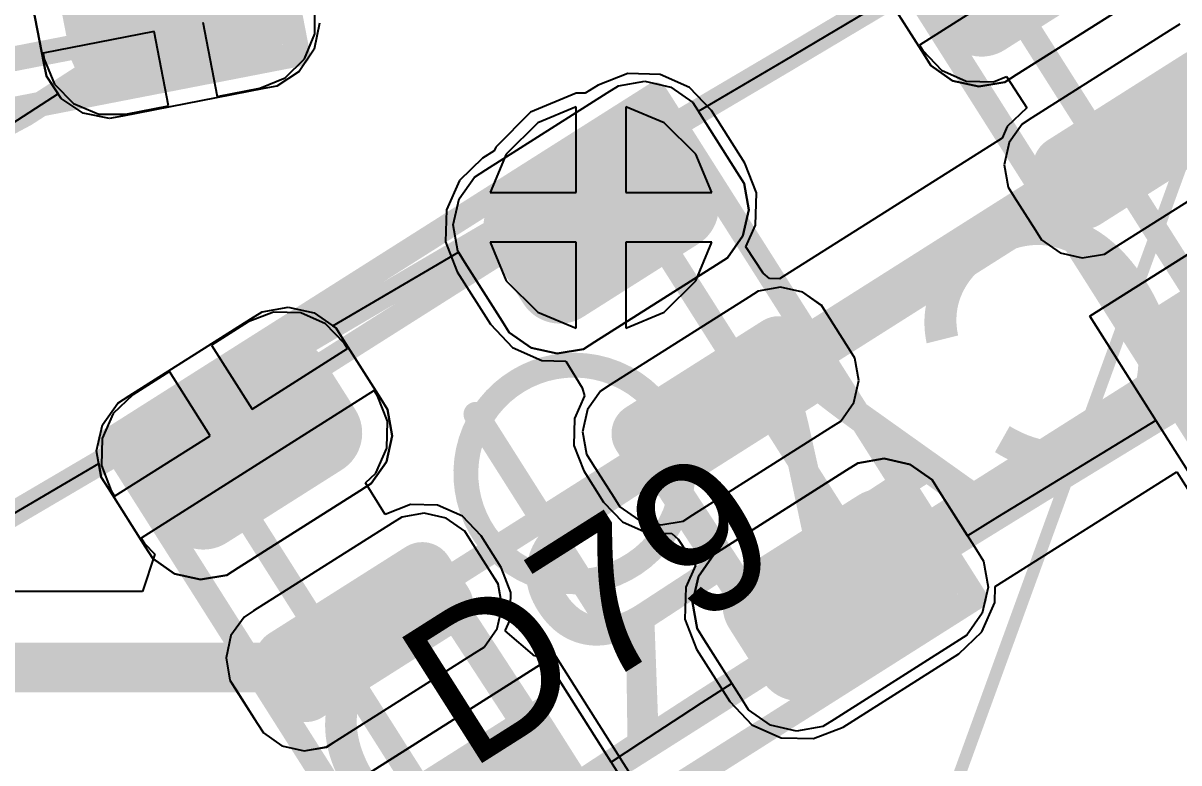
# Model space of a CAD drawing. Header units: inches. Extents: x -52 to 109, y 0 to 35.
# Drawn here: x 97.2 to 101.854, y 9.115 to 12.095 of the extents above; entities that cross this region are included whole.
import ezdxf

# ---------------------------------------------------------------- set-up
doc = ezdxf.new("R2010")
doc.units = ezdxf.units.IN
for name, color, linetype in [('Bottom Courtyard', 56, 'Continuous'), ('Bottom Layer', 5, 'Continuous'), ('Bottom Overlay', 54, 'Continuous'), ('Mechanical 1', 6, 'Continuous'), ('Mechanical 4', 56, 'Continuous'), ('Top Component Outline', 56, 'Continuous'), ('Top Courtyard', 56, 'Continuous'), ('Top Layer', 1, 'Continuous'), ('Top Overlay', 2, 'Continuous'), ('Top Paste', 8, 'Continuous'), ('Top Solder', 216, 'Continuous'), ('Via Holes', 16, 'Continuous')]:
    doc.layers.add(name, color=color, linetype=linetype)
doc.styles.add('Arial', font='', dxfattribs={"height": 0.2})
doc.styles.get('Arial').set_extended_font_data('Arial')

# ---------------------------------------------------------------- blocks, each defined once
blk = doc.blocks.new('APA_RGB_LED_2020_403')
at = {"layer": 'Top Layer'}
h = blk.add_hatch(color=1, dxfattribs=at)
edge = h.paths.add_edge_path()
edge.add_arc((-1.125, 1.025), 0.125, 90, 180)
edge.add_line((-1.25, 1.025), (-1.25, 0.775))
edge.add_arc((-1.125, 0.775), 0.125, 180, 270)
edge.add_line((-1.125, 0.65), (-0.575, 0.65))
edge.add_arc((-0.575, 0.775), 0.125, 270, 360)
edge.add_line((-0.45, 0.775), (-0.45, 1.025))
edge.add_arc((-0.575, 1.025), 0.125, 0, 90)
edge.add_line((-0.575, 1.15), (-1.125, 1.15))
at = {"layer": 'Top Paste'}
h = blk.add_hatch(color=8, dxfattribs=at)
edge = h.paths.add_edge_path()
edge.add_arc((-1.125, 1.025), 0.125, 90, 180)
edge.add_line((-1.25, 1.025), (-1.25, 0.775))
edge.add_arc((-1.125, 0.775), 0.125, 180, 270)
edge.add_line((-1.125, 0.65), (-0.575, 0.65))
edge.add_arc((-0.575, 0.775), 0.125, 270, 360)
edge.add_line((-0.45, 0.775), (-0.45, 1.025))
edge.add_arc((-0.575, 1.025), 0.125, 0, 90)
edge.add_line((-0.575, 1.15), (-1.125, 1.15))
at = {"layer": 'Top Solder'}
h = blk.add_hatch(color=216, dxfattribs=at)
edge = h.paths.add_edge_path()
edge.add_arc((-1.125, 1.025), 0.175, 90, 180)
edge.add_line((-1.3, 1.025), (-1.3, 0.775))
edge.add_arc((-1.125, 0.775), 0.175, 180, 270)
edge.add_line((-1.125, 0.6), (-0.575, 0.6))
edge.add_arc((-0.575, 0.775), 0.175, 270, 360)
edge.add_line((-0.4, 0.775), (-0.4, 1.025))
edge.add_arc((-0.575, 1.025), 0.175, 0, 90)
edge.add_line((-0.575, 1.2), (-1.125, 1.2))
at = {"layer": 'Top Component Outline'}
for points in [[(1, 1, 0.1, 0.1, 0), (-1, 1, 0.1, 0.1, 0)], [(-1, -1, 0.1, 0.1, 0), (-1, 1, 0.1, 0.1, 0)]]:
    blk.add_lwpolyline(points, format="xyseb", dxfattribs=at)
blk.add_lwpolyline([(-1.025, 1, 0.05, 0.05, 1), (-0.975, 1, 0.05, 0.05, 1)], format="xyseb", close=True, dxfattribs=at)
blk.add_lwpolyline([(-1.025, 1, 0.05, 0.05, 1), (-0.975, 1, 0.05, 0.05, 1)], format="xyseb", close=True, dxfattribs=at)
at = {"layer": 'Top Courtyard'}
for points in [[(-1.3, -1.2, 0.1, 0.1, 0), (-1.3, 1.2, 0.1, 0.1, 0)], [(1.3, 1.2, 0.1, 0.1, 0), (-1.3, 1.2, 0.1, 0.1, 0)]]:
    blk.add_lwpolyline(points, format="xyseb", dxfattribs=at)
blk.add_lwpolyline([(-1.325, 1.2, 0.05, 0.05, 1), (-1.275, 1.2, 0.05, 0.05, 1)], format="xyseb", close=True, dxfattribs=at)
blk.add_lwpolyline([(-1.325, 1.2, 0.05, 0.05, 1), (-1.275, 1.2, 0.05, 0.05, 1)], format="xyseb", close=True, dxfattribs=at)
at = {"layer": 'Top Overlay'}
for p, q in [((-1.2929, 1.2689), (-1.1937, 1.31)), ((-1.1937, 1.31), (-1.14, 1.31)), ((-1.14, 1.31), (-1.14, 1.31)), ((-1.14, 1.31), (-0.56, 1.31)), ((-0.56, 1.31), (-0.5063, 1.31)), ((-0.5063, 1.31), (-0.4071, 1.2689)), ((-1.3689, 1.1929), (-1.2929, 1.2689)), ((-0.4071, 1.2689), (-0.3311, 1.1929)), ((-1.41, 1.0937), (-1.3689, 1.1929)), ((-0.3311, 1.1929), (-0.29, 1.0937)), ((-0.29, 1.0937), (-0.29, 1.04)), ((-0.29, 1.04), (-0.29, 1.04)), ((-0.29, 1.04), (-0.29, 0.76))]:
    blk.add_line(p, q, dxfattribs=at)
blk = doc.blocks.new('APA_RGB_LED_2020_407')
at = {"layer": 'Top Layer'}
h = blk.add_hatch(color=1, dxfattribs=at)
edge = h.paths.add_edge_path()
edge.add_arc((-1.125, 1.025), 0.125, 90, 180)
edge.add_line((-1.25, 1.025), (-1.25, 0.775))
edge.add_arc((-1.125, 0.775), 0.125, 180, 270)
edge.add_line((-1.125, 0.65), (-0.575, 0.65))
edge.add_arc((-0.575, 0.775), 0.125, 270, 360)
edge.add_line((-0.45, 0.775), (-0.45, 1.025))
edge.add_arc((-0.575, 1.025), 0.125, 0, 90)
edge.add_line((-0.575, 1.15), (-1.125, 1.15))
h = blk.add_hatch(color=1, dxfattribs=at)
edge = h.paths.add_edge_path()
edge.add_arc((-1.175, 0.075), 0.075, 90, 180)
edge.add_line((-1.25, 0.075), (-1.25, -0.075))
edge.add_arc((-1.175, -0.075), 0.075, 180, 270)
edge.add_line((-1.175, -0.15), (-0.525, -0.15))
edge.add_arc((-0.525, -0.075), 0.075, 270, 360)
edge.add_line((-0.45, -0.075), (-0.45, 0.075))
edge.add_arc((-0.525, 0.075), 0.075, 0, 90)
edge.add_line((-0.525, 0.15), (-1.175, 0.15))
blk.add_hatch(color=1, dxfattribs=at).paths.add_polyline_path([(-1.25, -0.65), (-0.45, -0.65), (-0.45, -1.15), (-1.25, -1.15)])
at = {"layer": 'Top Paste'}
h = blk.add_hatch(color=8, dxfattribs=at)
edge = h.paths.add_edge_path()
edge.add_arc((-1.125, 1.025), 0.125, 90, 180)
edge.add_line((-1.25, 1.025), (-1.25, 0.775))
edge.add_arc((-1.125, 0.775), 0.125, 180, 270)
edge.add_line((-1.125, 0.65), (-0.575, 0.65))
edge.add_arc((-0.575, 0.775), 0.125, 270, 360)
edge.add_line((-0.45, 0.775), (-0.45, 1.025))
edge.add_arc((-0.575, 1.025), 0.125, 0, 90)
edge.add_line((-0.575, 1.15), (-1.125, 1.15))
h = blk.add_hatch(color=8, dxfattribs=at)
edge = h.paths.add_edge_path()
edge.add_arc((-1.175, 0.075), 0.075, 90, 180)
edge.add_line((-1.25, 0.075), (-1.25, -0.075))
edge.add_arc((-1.175, -0.075), 0.075, 180, 270)
edge.add_line((-1.175, -0.15), (-0.525, -0.15))
edge.add_arc((-0.525, -0.075), 0.075, 270, 360)
edge.add_line((-0.45, -0.075), (-0.45, 0.075))
edge.add_arc((-0.525, 0.075), 0.075, 0, 90)
edge.add_line((-0.525, 0.15), (-1.175, 0.15))
blk.add_hatch(color=8, dxfattribs=at).paths.add_polyline_path([(-1.25, -0.65), (-0.45, -0.65), (-0.45, -1.15), (-1.25, -1.15)])
at = {"layer": 'Top Solder'}
h = blk.add_hatch(color=216, dxfattribs=at)
edge = h.paths.add_edge_path()
edge.add_arc((-1.125, 1.025), 0.175, 90, 180)
edge.add_line((-1.3, 1.025), (-1.3, 0.775))
edge.add_arc((-1.125, 0.775), 0.175, 180, 270)
edge.add_line((-1.125, 0.6), (-0.575, 0.6))
edge.add_arc((-0.575, 0.775), 0.175, 270, 360)
edge.add_line((-0.4, 0.775), (-0.4, 1.025))
edge.add_arc((-0.575, 1.025), 0.175, 0, 90)
edge.add_line((-0.575, 1.2), (-1.125, 1.2))
h = blk.add_hatch(color=216, dxfattribs=at)
edge = h.paths.add_edge_path()
edge.add_arc((-1.175, 0.075), 0.125, 90, 180)
edge.add_line((-1.3, 0.075), (-1.3, -0.075))
edge.add_arc((-1.175, -0.075), 0.125, 180, 270)
edge.add_line((-1.175, -0.2), (-0.525, -0.2))
edge.add_arc((-0.525, -0.075), 0.125, 270, 360)
edge.add_line((-0.4, -0.075), (-0.4, 0.075))
edge.add_arc((-0.525, 0.075), 0.125, 0, 90)
edge.add_line((-0.525, 0.2), (-1.175, 0.2))
blk.add_hatch(color=216, dxfattribs=at).paths.add_polyline_path([(-1.3, -0.6), (-0.4, -0.6), (-0.4, -1.2), (-1.3, -1.2)])
at = {"layer": 'Top Component Outline'}
blk.add_lwpolyline([(-1, 1, 0.1, 0.1, 0), (-1, -1, 0.1, 0.1, 0)], format="xyseb", dxfattribs=at)
at = {"layer": 'Top Courtyard'}
blk.add_lwpolyline([(-1.3, 1.2, 0.1, 0.1, 0), (-1.3, -1.2, 0.1, 0.1, 0)], format="xyseb", dxfattribs=at)
at = {"layer": 'Top Overlay'}
for p, q in [((-1.41, 0.76), (-1.41, 1.04)), ((-1.41, 0.76), (-1.41, 0.76)), ((-1.41, 0.7063), (-1.41, 0.76)), ((-1.3689, 0.6071), (-1.41, 0.7063)), ((-1.2929, 0.5311), (-1.3689, 0.6071)), ((-1.1937, 0.49), (-1.2929, 0.5311)), ((-1.14, 0.49), (-1.1937, 0.49)), ((-0.56, 0.49), (-1.14, 0.49)), ((-1.2258, 0.31), (-1.3103, 0.275)), ((-1.18, 0.31), (-1.2258, 0.31)), ((-0.52, 0.31), (-1.18, 0.31)), ((-0.4742, 0.31), (-0.52, 0.31)), ((-0.52, 0.31), (-0.52, 0.31)), ((-1.3103, 0.275), (-1.375, 0.2103)), ((-1.375, 0.2103), (-1.41, 0.1257)), ((-1.41, 0.1257), (-1.41, 0.08)), ((-1.41, 0.08), (-1.41, -0.08)), ((-1.41, 0.08), (-1.41, 0.08)), ((-1.41, -0.08), (-1.41, -0.1258)), ((-1.41, -0.1258), (-1.375, -0.2103)), ((-1.375, -0.2103), (-1.3103, -0.275)), ((-1.3103, -0.275), (-1.2258, -0.31)), ((-1.2258, -0.31), (-1.18, -0.31)), ((-1.18, -0.31), (-1.18, -0.31)), ((-1.18, -0.31), (-0.52, -0.31)), ((-1.41, -1.31), (-1.41, -0.49)), ((-1.41, -0.49), (-0.29, -0.49))]:
    blk.add_line(p, q, dxfattribs=at)
blk = doc.blocks.new('APA_RGB_LED_2020_408')
at = {"layer": 'Top Layer'}
h = blk.add_hatch(color=1, dxfattribs=at)
edge = h.paths.add_edge_path()
edge.add_arc((-1.125, 1.025), 0.125, 90, 180)
edge.add_line((-1.25, 1.025), (-1.25, 0.775))
edge.add_arc((-1.125, 0.775), 0.125, 180, 270)
edge.add_line((-1.125, 0.65), (-0.575, 0.65))
edge.add_arc((-0.575, 0.775), 0.125, 270, 360)
edge.add_line((-0.45, 0.775), (-0.45, 1.025))
edge.add_arc((-0.575, 1.025), 0.125, 0, 90)
edge.add_line((-0.575, 1.15), (-1.125, 1.15))
h = blk.add_hatch(color=1, dxfattribs=at)
edge = h.paths.add_edge_path()
edge.add_arc((0.575, 1.025), 0.125, 90, 180)
edge.add_line((0.45, 1.025), (0.45, 0.775))
edge.add_arc((0.575, 0.775), 0.125, 180, 270)
edge.add_line((0.575, 0.65), (1.125, 0.65))
edge.add_arc((1.125, 0.775), 0.125, 270, 360)
edge.add_line((1.25, 0.775), (1.25, 1.025))
edge.add_arc((1.125, 1.025), 0.125, 0, 90)
edge.add_line((1.125, 1.15), (0.575, 1.15))
h = blk.add_hatch(color=1, dxfattribs=at)
edge = h.paths.add_edge_path()
edge.add_arc((-1.175, 0.075), 0.075, 90, 180)
edge.add_line((-1.25, 0.075), (-1.25, -0.075))
edge.add_arc((-1.175, -0.075), 0.075, 180, 270)
edge.add_line((-1.175, -0.15), (-0.525, -0.15))
edge.add_arc((-0.525, -0.075), 0.075, 270, 360)
edge.add_line((-0.45, -0.075), (-0.45, 0.075))
edge.add_arc((-0.525, 0.075), 0.075, 0, 90)
edge.add_line((-0.525, 0.15), (-1.175, 0.15))
h = blk.add_hatch(color=1, dxfattribs=at)
edge = h.paths.add_edge_path()
edge.add_arc((0.525, 0.075), 0.075, 90, 180)
edge.add_line((0.45, 0.075), (0.45, -0.075))
edge.add_arc((0.525, -0.075), 0.075, 180, 270)
edge.add_line((0.525, -0.15), (1.175, -0.15))
edge.add_arc((1.175, -0.075), 0.075, 270, 360)
edge.add_line((1.25, -0.075), (1.25, 0.075))
edge.add_arc((1.175, 0.075), 0.075, 0, 90)
edge.add_line((1.175, 0.15), (0.525, 0.15))
blk.add_hatch(color=1, dxfattribs=at).paths.add_polyline_path([(-1.25, -0.65), (-0.45, -0.65), (-0.45, -1.15), (-1.25, -1.15)])
h = blk.add_hatch(color=1, dxfattribs=at)
edge = h.paths.add_edge_path()
edge.add_arc((0.575, -0.775), 0.125, 90, 180)
edge.add_line((0.45, -0.775), (0.45, -1.025))
edge.add_arc((0.575, -1.025), 0.125, 180, 270)
edge.add_line((0.575, -1.15), (1.125, -1.15))
edge.add_arc((1.125, -1.025), 0.125, 270, 360)
edge.add_line((1.25, -1.025), (1.25, -0.775))
edge.add_arc((1.125, -0.775), 0.125, 0, 90)
edge.add_line((1.125, -0.65), (0.575, -0.65))
at = {"layer": 'Top Paste'}
h = blk.add_hatch(color=8, dxfattribs=at)
edge = h.paths.add_edge_path()
edge.add_arc((-1.125, 1.025), 0.125, 90, 180)
edge.add_line((-1.25, 1.025), (-1.25, 0.775))
edge.add_arc((-1.125, 0.775), 0.125, 180, 270)
edge.add_line((-1.125, 0.65), (-0.575, 0.65))
edge.add_arc((-0.575, 0.775), 0.125, 270, 360)
edge.add_line((-0.45, 0.775), (-0.45, 1.025))
edge.add_arc((-0.575, 1.025), 0.125, 0, 90)
edge.add_line((-0.575, 1.15), (-1.125, 1.15))
h = blk.add_hatch(color=8, dxfattribs=at)
edge = h.paths.add_edge_path()
edge.add_arc((0.575, 1.025), 0.125, 90, 180)
edge.add_line((0.45, 1.025), (0.45, 0.775))
edge.add_arc((0.575, 0.775), 0.125, 180, 270)
edge.add_line((0.575, 0.65), (1.125, 0.65))
edge.add_arc((1.125, 0.775), 0.125, 270, 360)
edge.add_line((1.25, 0.775), (1.25, 1.025))
edge.add_arc((1.125, 1.025), 0.125, 0, 90)
edge.add_line((1.125, 1.15), (0.575, 1.15))
h = blk.add_hatch(color=8, dxfattribs=at)
edge = h.paths.add_edge_path()
edge.add_arc((-1.175, 0.075), 0.075, 90, 180)
edge.add_line((-1.25, 0.075), (-1.25, -0.075))
edge.add_arc((-1.175, -0.075), 0.075, 180, 270)
edge.add_line((-1.175, -0.15), (-0.525, -0.15))
edge.add_arc((-0.525, -0.075), 0.075, 270, 360)
edge.add_line((-0.45, -0.075), (-0.45, 0.075))
edge.add_arc((-0.525, 0.075), 0.075, 0, 90)
edge.add_line((-0.525, 0.15), (-1.175, 0.15))
h = blk.add_hatch(color=8, dxfattribs=at)
edge = h.paths.add_edge_path()
edge.add_arc((0.525, 0.075), 0.075, 90, 180)
edge.add_line((0.45, 0.075), (0.45, -0.075))
edge.add_arc((0.525, -0.075), 0.075, 180, 270)
edge.add_line((0.525, -0.15), (1.175, -0.15))
edge.add_arc((1.175, -0.075), 0.075, 270, 360)
edge.add_line((1.25, -0.075), (1.25, 0.075))
edge.add_arc((1.175, 0.075), 0.075, 0, 90)
edge.add_line((1.175, 0.15), (0.525, 0.15))
blk.add_hatch(color=8, dxfattribs=at).paths.add_polyline_path([(-1.25, -0.65), (-0.45, -0.65), (-0.45, -1.15), (-1.25, -1.15)])
h = blk.add_hatch(color=8, dxfattribs=at)
edge = h.paths.add_edge_path()
edge.add_arc((0.575, -0.775), 0.125, 90, 180)
edge.add_line((0.45, -0.775), (0.45, -1.025))
edge.add_arc((0.575, -1.025), 0.125, 180, 270)
edge.add_line((0.575, -1.15), (1.125, -1.15))
edge.add_arc((1.125, -1.025), 0.125, 270, 360)
edge.add_line((1.25, -1.025), (1.25, -0.775))
edge.add_arc((1.125, -0.775), 0.125, 0, 90)
edge.add_line((1.125, -0.65), (0.575, -0.65))
at = {"layer": 'Top Solder'}
h = blk.add_hatch(color=216, dxfattribs=at)
edge = h.paths.add_edge_path()
edge.add_arc((-1.125, 1.025), 0.175, 90, 180)
edge.add_line((-1.3, 1.025), (-1.3, 0.775))
edge.add_arc((-1.125, 0.775), 0.175, 180, 270)
edge.add_line((-1.125, 0.6), (-0.575, 0.6))
edge.add_arc((-0.575, 0.775), 0.175, 270, 360)
edge.add_line((-0.4, 0.775), (-0.4, 1.025))
edge.add_arc((-0.575, 1.025), 0.175, 0, 90)
edge.add_line((-0.575, 1.2), (-1.125, 1.2))
h = blk.add_hatch(color=216, dxfattribs=at)
edge = h.paths.add_edge_path()
edge.add_arc((0.575, 1.025), 0.175, 90, 180)
edge.add_line((0.4, 1.025), (0.4, 0.775))
edge.add_arc((0.575, 0.775), 0.175, 180, 270)
edge.add_line((0.575, 0.6), (1.125, 0.6))
edge.add_arc((1.125, 0.775), 0.175, 270, 360)
edge.add_line((1.3, 0.775), (1.3, 1.025))
edge.add_arc((1.125, 1.025), 0.175, 0, 90)
edge.add_line((1.125, 1.2), (0.575, 1.2))
h = blk.add_hatch(color=216, dxfattribs=at)
edge = h.paths.add_edge_path()
edge.add_arc((-1.175, 0.075), 0.125, 90, 180)
edge.add_line((-1.3, 0.075), (-1.3, -0.075))
edge.add_arc((-1.175, -0.075), 0.125, 180, 270)
edge.add_line((-1.175, -0.2), (-0.525, -0.2))
edge.add_arc((-0.525, -0.075), 0.125, 270, 360)
edge.add_line((-0.4, -0.075), (-0.4, 0.075))
edge.add_arc((-0.525, 0.075), 0.125, 0, 90)
edge.add_line((-0.525, 0.2), (-1.175, 0.2))
h = blk.add_hatch(color=216, dxfattribs=at)
edge = h.paths.add_edge_path()
edge.add_arc((0.525, 0.075), 0.125, 90, 180)
edge.add_line((0.4, 0.075), (0.4, -0.075))
edge.add_arc((0.525, -0.075), 0.125, 180, 270)
edge.add_line((0.525, -0.2), (1.175, -0.2))
edge.add_arc((1.175, -0.075), 0.125, 270, 360)
edge.add_line((1.3, -0.075), (1.3, 0.075))
edge.add_arc((1.175, 0.075), 0.125, 0, 90)
edge.add_line((1.175, 0.2), (0.525, 0.2))
blk.add_hatch(color=216, dxfattribs=at).paths.add_polyline_path([(-1.3, -0.6), (-0.4, -0.6), (-0.4, -1.2), (-1.3, -1.2)])
h = blk.add_hatch(color=216, dxfattribs=at)
edge = h.paths.add_edge_path()
edge.add_arc((0.575, -0.775), 0.175, 90, 180)
edge.add_line((0.4, -0.775), (0.4, -1.025))
edge.add_arc((0.575, -1.025), 0.175, 180, 270)
edge.add_line((0.575, -1.2), (1.125, -1.2))
edge.add_arc((1.125, -1.025), 0.175, 270, 360)
edge.add_line((1.3, -1.025), (1.3, -0.775))
edge.add_arc((1.125, -0.775), 0.175, 0, 90)
edge.add_line((1.125, -0.6), (0.575, -0.6))
at = {"layer": 'Top Component Outline'}
for points in [[(-1, 1, 0.1, 0.1, 0), (1, 1, 0.1, 0.1, 0)], [(-1, 1, 0.1, 0.1, 0), (-1, -1, 0.1, 0.1, 0)], [(1, 1, 0.1, 0.1, 0), (1, -1, 0.1, 0.1, 0)], [(-1, -1, 0.1, 0.1, 0), (1, -1, 0.1, 0.1, 0)]]:
    blk.add_lwpolyline(points, format="xyseb", dxfattribs=at)
for points in [[(-1.025, 1, 0.05, 0.05, 1), (-0.975, 1, 0.05, 0.05, 1)], [(-1.025, 1, 0.05, 0.05, 1), (-0.975, 1, 0.05, 0.05, 1)], [(0.975, 1, 0.05, 0.05, 1), (1.025, 1, 0.05, 0.05, 1)], [(0.975, 1, 0.05, 0.05, 1), (1.025, 1, 0.05, 0.05, 1)], [(0.975, -1, 0.05, 0.05, 1), (1.025, -1, 0.05, 0.05, 1)], [(0.975, -1, 0.05, 0.05, 1), (1.025, -1, 0.05, 0.05, 1)]]:
    blk.add_lwpolyline(points, format="xyseb", close=True, dxfattribs=at)
at = {"layer": 'Top Courtyard'}
for points in [[(-1.3, 1.2, 0.1, 0.1, 0), (-1.3, -1.2, 0.1, 0.1, 0)], [(-1.3, 1.2, 0.1, 0.1, 0), (1.3, 1.2, 0.1, 0.1, 0)], [(1.3, 1.2, 0.1, 0.1, 0), (1.3, -1.2, 0.1, 0.1, 0)], [(0, 0.5, 0.1, 0.1, 0), (0, -0.5, 0.1, 0.1, 0)], [(-0.5, 0, 0.1, 0.1, 0), (0.5, 0, 0.1, 0.1, 0)], [(-1.3, -1.2, 0.1, 0.1, 0), (1.3, -1.2, 0.1, 0.1, 0)]]:
    blk.add_lwpolyline(points, format="xyseb", dxfattribs=at)
for points in [[(-1.325, 1.2, 0.05, 0.05, 1), (-1.275, 1.2, 0.05, 0.05, 1)], [(-1.325, 1.2, 0.05, 0.05, 1), (-1.275, 1.2, 0.05, 0.05, 1)], [(1.275, 1.2, 0.05, 0.05, 1), (1.325, 1.2, 0.05, 0.05, 1)], [(1.275, 1.2, 0.05, 0.05, 1), (1.325, 1.2, 0.05, 0.05, 1)], [(-0.025, 0.5, 0.05, 0.05, 1), (0.025, 0.5, 0.05, 0.05, 1)], [(-0.525, 0, 0.05, 0.05, 1), (-0.475, 0, 0.05, 0.05, 1)], [(0.475, 0, 0.05, 0.05, 1), (0.525, 0, 0.05, 0.05, 1)], [(-0.025, -0.5, 0.05, 0.05, 1), (0.025, -0.5, 0.05, 0.05, 1)], [(1.275, -1.2, 0.05, 0.05, 1), (1.325, -1.2, 0.05, 0.05, 1)], [(1.275, -1.2, 0.05, 0.05, 1), (1.325, -1.2, 0.05, 0.05, 1)]]:
    blk.add_lwpolyline(points, format="xyseb", close=True, dxfattribs=at)
at = {"layer": 'Top Overlay'}
for p, q in [((-1.2929, 1.2689), (-1.1937, 1.31)), ((-1.1937, 1.31), (-1.14, 1.31)), ((-1.14, 1.31), (-1.14, 1.31)), ((-1.14, 1.31), (-0.56, 1.31)), ((-0.56, 1.31), (-0.5063, 1.31)), ((-0.5063, 1.31), (-0.4071, 1.2689)), ((0.4071, 1.2689), (0.5063, 1.31)), ((0.5063, 1.31), (0.56, 1.31)), ((0.56, 1.31), (0.56, 1.31)), ((0.56, 1.31), (1.14, 1.31)), ((1.14, 1.31), (1.1937, 1.31)), ((1.1937, 1.31), (1.2929, 1.2689)), ((-1.3689, 1.1929), (-1.2929, 1.2689)), ((-0.4071, 1.2689), (-0.3311, 1.1929)), ((0.3311, 1.1929), (0.4071, 1.2689)), ((1.2929, 1.2689), (1.3689, 1.1929)), ((-1.41, 1.0937), (-1.3689, 1.1929)), ((-0.3311, 1.1929), (-0.29, 1.0937)), ((0.29, 1.0937), (0.3311, 1.1929)), ((1.3689, 1.1929), (1.41, 1.0937)), ((-1.41, 1.04), (-1.41, 1.0937)), ((-0.29, 1.0937), (-0.29, 1.04)), ((0.29, 1.04), (0.29, 1.0937)), ((1.41, 1.0937), (1.41, 1.04)), ((-1.41, 0.76), (-1.41, 1.04)), ((-0.29, 1.04), (-0.29, 1.04)), ((-0.29, 1.04), (-0.29, 0.76)), ((0.29, 0.76), (0.29, 1.04)), ((1.41, 1.04), (1.41, 1.04)), ((1.41, 1.04), (1.41, 0.76)), ((-1.41, 0.76), (-1.41, 0.76)), ((-1.41, 0.7063), (-1.41, 0.76)), ((-0.29, 0.76), (-0.29, 0.7063)), ((0.29, 0.76), (0.29, 0.76)), ((0.29, 0.7063), (0.29, 0.76)), ((1.41, 0.76), (1.41, 0.7063)), ((-1.3689, 0.6071), (-1.41, 0.7063)), ((-0.29, 0.7063), (-0.3311, 0.6071)), ((0.3311, 0.6071), (0.29, 0.7063)), ((1.41, 0.7063), (1.3689, 0.6071)), ((-1.2929, 0.5311), (-1.3689, 0.6071)), ((-0.3311, 0.6071), (-0.4071, 0.5311)), ((0.4071, 0.5311), (0.3311, 0.6071)), ((1.3689, 0.6071), (1.2929, 0.5311)), ((-1.1937, 0.49), (-1.2929, 0.5311)), ((-0.4071, 0.5311), (-0.5063, 0.49)), ((0.5063, 0.49), (0.4071, 0.5311)), ((1.2929, 0.5311), (1.1937, 0.49)), ((-1.14, 0.49), (-1.1937, 0.49)), ((-0.56, 0.49), (-1.14, 0.49)), ((-0.5063, 0.49), (-0.56, 0.49)), ((-0.56, 0.49), (-0.56, 0.49)), ((0.56, 0.49), (0.5063, 0.49)), ((1.14, 0.49), (0.56, 0.49)), ((1.1937, 0.49), (1.14, 0.49)), ((1.14, 0.49), (1.14, 0.49)), ((-1.2258, 0.31), (-1.3103, 0.275)), ((-1.18, 0.31), (-1.2258, 0.31)), ((-0.52, 0.31), (-1.18, 0.31)), ((-0.4742, 0.31), (-0.52, 0.31)), ((-0.52, 0.31), (-0.52, 0.31)), ((-0.3897, 0.275), (-0.4742, 0.31)), ((0.4742, 0.31), (0.3897, 0.275)), ((0.52, 0.31), (0.4742, 0.31)), ((1.18, 0.31), (0.52, 0.31)), ((1.2258, 0.31), (1.18, 0.31)), ((1.18, 0.31), (1.18, 0.31)), ((1.3103, 0.275), (1.2258, 0.31)), ((-1.3103, 0.275), (-1.375, 0.2103)), ((-0.325, 0.2103), (-0.3897, 0.275)), ((0.3897, 0.275), (0.325, 0.2103)), ((1.375, 0.2103), (1.3103, 0.275)), ((-1.375, 0.2103), (-1.41, 0.1257)), ((-0.29, 0.1258), (-0.325, 0.2103)), ((0.325, 0.2103), (0.29, 0.1258)), ((1.41, 0.1257), (1.375, 0.2103)), ((-1.41, 0.1257), (-1.41, 0.08)), ((-0.29, 0.08), (-0.29, 0.1258)), ((0.29, 0.1258), (0.29, 0.08)), ((1.41, 0.08), (1.41, 0.1257)), ((-1.41, 0.08), (-1.41, -0.08)), ((-1.41, 0.08), (-1.41, 0.08)), ((-0.29, -0.08), (-0.29, 0.08)), ((0.29, 0.08), (0.29, -0.08)), ((0.29, 0.08), (0.29, 0.08)), ((1.41, -0.08), (1.41, 0.08)), ((-1.41, -0.08), (-1.41, -0.1258)), ((-0.29, -0.1258), (-0.29, -0.08)), ((-0.29, -0.08), (-0.29, -0.08)), ((0.29, -0.08), (0.29, -0.1258)), ((1.41, -0.1258), (1.41, -0.08)), ((1.41, -0.08), (1.41, -0.08)), ((-1.41, -0.1258), (-1.375, -0.2103)), ((-0.325, -0.2103), (-0.29, -0.1258)), ((0.29, -0.1258), (0.325, -0.2103)), ((1.375, -0.2103), (1.41, -0.1258)), ((-1.375, -0.2103), (-1.3103, -0.275)), ((-0.3897, -0.275), (-0.325, -0.2103)), ((0.325, -0.2103), (0.3897, -0.275)), ((1.3103, -0.275), (1.375, -0.2103)), ((-1.3103, -0.275), (-1.2258, -0.31)), ((-0.4743, -0.31), (-0.3897, -0.275)), ((0.3897, -0.275), (0.4742, -0.31)), ((1.2258, -0.31), (1.3103, -0.275)), ((-1.2258, -0.31), (-1.18, -0.31)), ((-1.18, -0.31), (-1.18, -0.31)), ((-1.18, -0.31), (-0.52, -0.31)), ((-0.52, -0.31), (-0.4743, -0.31)), ((0.4742, -0.31), (0.52, -0.31)), ((0.52, -0.31), (0.52, -0.31)), ((0.52, -0.31), (1.18, -0.31)), ((1.18, -0.31), (1.2258, -0.31)), ((-1.41, -0.49), (-0.29, -0.49)), ((-0.29, -0.49), (-0.29, -1.31)), ((0.4071, -0.5311), (0.5063, -0.49)), ((0.5063, -0.49), (0.56, -0.49)), ((0.56, -0.49), (0.56, -0.49)), ((0.56, -0.49), (1.14, -0.49)), ((1.14, -0.49), (1.1937, -0.49)), ((1.1937, -0.49), (1.2929, -0.5311)), ((0.3311, -0.6071), (0.4071, -0.5311)), ((1.2929, -0.5311), (1.3689, -0.6071)), ((0.29, -0.7063), (0.3311, -0.6071)), ((1.3689, -0.6071), (1.41, -0.7063)), ((0.29, -0.76), (0.29, -0.7063)), ((1.41, -0.7063), (1.41, -0.76)), ((0.29, -1.04), (0.29, -0.76)), ((1.41, -0.76), (1.41, -0.76)), ((1.41, -0.76), (1.41, -1.04)), ((0.29, -1.04), (0.29, -1.04)), ((0.29, -1.0937), (0.29, -1.04)), ((1.41, -1.04), (1.41, -1.0937)), ((0.3311, -1.1929), (0.29, -1.0937)), ((1.41, -1.0937), (1.3689, -1.1929)), ((0.4071, -1.2689), (0.3311, -1.1929)), ((1.3689, -1.1929), (1.2929, -1.2689)), ((0.5063, -1.31), (0.4071, -1.2689)), ((1.2929, -1.2689), (1.1937, -1.31)), ((0.56, -1.31), (0.5063, -1.31)), ((1.14, -1.31), (0.56, -1.31)), ((1.1937, -1.31), (1.14, -1.31)), ((1.14, -1.31), (1.14, -1.31))]:
    blk.add_line(p, q, dxfattribs=at)
at = {"layer": 'Top Courtyard', "style": 'Arial'}
blk.add_text('D79', height=0.6, dxfattribs=at).set_placement((-0.8, -0.7))
blk = doc.blocks.new('GCT_MEM2085_00_115_00_A_REV0_2_B_439')
at = {"layer": 'Bottom Courtyard'}
blk.add_lwpolyline([(6.2, 11.62, 0.05, 0.05, 0), (-6.2, 11.62, 0.05, 0.05, 0)], format="xyseb", dxfattribs=at)

msp = doc.modelspace()

# ---------------------------------------------------------------- hatches: boundary and pattern name
at = {"layer": 'Bottom Layer'}
h = msp.add_hatch(color=5, dxfattribs=at)
edge = h.paths.add_edge_path()
edge.add_arc((99.5268, 11.3128), 0.3, 0, 360)
at = {"layer": 'Top Layer'}
h = msp.add_hatch(color=1, dxfattribs=at)
edge = h.paths.add_edge_path()
edge.add_arc((99.5268, 11.3128), 0.3, 0, 360)
at = {"layer": 'Via Holes'}
h = msp.add_hatch(color=7, dxfattribs=at)
edge = h.paths.add_edge_path()
edge.add_arc((99.5268, 11.3128), 0.15, 0, 360)

# ---------------------------------------------------------------- linework, layer by layer
at = {"layer": 'Bottom Layer'}
for p, q in [((99.4268, 11.7584), (99.2719, 11.6943)), ((99.4268, 11.4128), (99.4268, 11.7584)), ((99.7817, 11.6943), (99.6268, 11.7584)), ((99.6268, 11.7584), (99.6268, 11.4128)), ((99.2719, 11.6943), (99.1453, 11.5677)), ((99.9083, 11.5677), (99.7817, 11.6943)), ((99.1453, 11.5677), (99.0811, 11.4128)), ((99.9724, 11.4128), (99.9083, 11.5677)), ((99.0811, 11.4128), (99.4268, 11.4128)), ((99.6268, 11.4128), (99.9724, 11.4128)), ((99.4268, 11.2128), (99.0811, 11.2128)), ((99.0811, 11.2128), (99.1453, 11.0579)), ((99.4268, 10.8671), (99.4268, 11.2128)), ((99.9724, 11.2128), (99.6268, 11.2128)), ((99.6268, 11.2128), (99.6268, 10.8671)), ((99.9083, 11.0579), (99.9724, 11.2128)), ((99.1453, 11.0579), (99.2719, 10.9313)), ((99.7817, 10.9313), (99.9083, 11.0579)), ((99.2719, 10.9313), (99.4268, 10.8671)), ((99.6268, 10.8671), (99.7817, 10.9313))]:
    msp.add_line(p, q, dxfattribs=at)
at = {"layer": 'Mechanical 1'}
for points in [[(99.0157, 10.4483, 0.1, 0.1, -0.303347), (99.419, 10.7177, 0.1, 0.1, 0)], [(99.419, 10.7177, 0.1, 0.1, -0.198912), (99.7276, 10.5899, 0.1, 0.1, 0)], [(99.7276, 10.5899, 0.1, 0.1, -0.198914), (99.8555, 10.2813, 0.1, 0.1, 0)], [(99.1104, 9.9726, 0.1, 0.1, -0.303347), (99.0157, 10.4483, 0.1, 0.1, 0)], [(99.8555, 10.2813, 0.1, 0.1, -0.303346), (99.586, 9.878, 0.1, 0.1, 0)], [(99.586, 9.878, 0.1, 0.1, -0.303344), (99.1104, 9.9726, 0.1, 0.1, 0)]]:
    msp.add_lwpolyline(points, format="xyseb", dxfattribs=at)
for points in [[(99.394, 10.7177, 0.05, 0.05, 1), (99.444, 10.7177, 0.05, 0.05, 1)], [(99.394, 10.7177, 0.05, 0.05, 1), (99.444, 10.7177, 0.05, 0.05, 1)], [(99.7026, 10.5899, 0.05, 0.05, 1), (99.7526, 10.5899, 0.05, 0.05, 1)], [(99.7026, 10.5899, 0.05, 0.05, 1), (99.7526, 10.5899, 0.05, 0.05, 1)], [(98.9907, 10.4483, 0.05, 0.05, 1), (99.0407, 10.4483, 0.05, 0.05, 1)], [(98.9907, 10.4483, 0.05, 0.05, 1), (99.0407, 10.4483, 0.05, 0.05, 1)], [(99.8305, 10.2813, 0.05, 0.05, 1), (99.8805, 10.2813, 0.05, 0.05, 1)], [(99.8305, 10.2813, 0.05, 0.05, 1), (99.8805, 10.2813, 0.05, 0.05, 1)], [(99.0854, 9.9726, 0.05, 0.05, 1), (99.1354, 9.9726, 0.05, 0.05, 1)], [(99.0854, 9.9726, 0.05, 0.05, 1), (99.1354, 9.9726, 0.05, 0.05, 1)], [(99.561, 9.878, 0.05, 0.05, 1), (99.611, 9.878, 0.05, 0.05, 1)], [(99.561, 9.878, 0.05, 0.05, 1), (99.611, 9.878, 0.05, 0.05, 1)]]:
    msp.add_lwpolyline(points, format="xyseb", close=True, dxfattribs=at)
at = {"layer": 'Mechanical 4'}
for points in [[(98.57, 12.9681, 0.1, 0.1, -0.124379), (96.8813, 11.5538, 0.1, 0.1, 0)], [(100.2616, 11.9429, 0.1, 0.1, 0), (101.0859, 12.4343, 0.1, 0.1, 0)], [(99.4435, 11.4602, 0.1, 0.1, 0), (100.2616, 11.9429, 0.1, 0.1, 0)], [(98.6343, 10.9857, 0.1, 0.1, 0), (99.4435, 11.4602, 0.1, 0.1, 0)], [(97.0336, 10.0449, 0.1, 0.1, 0), (98.6343, 10.9857, 0.1, 0.1, 0)], [(101.2949, 10.211, 0.1, 0.1, 0), (102.041, 10.6663, 0.1, 0.1, 0)], [(99.9306, 9.3556, 0.1, 0.1, -0.005208), (101.2949, 10.211, 0.1, 0.1, 0)], [(99.2823, 8.9278, 0.1, 0.1, -0.005604), (99.9306, 9.3556, 0.1, 0.1, 0)]]:
    msp.add_lwpolyline(points, format="xyseb", dxfattribs=at)
for points in [[(100.2366, 11.9429, 0.05, 0.05, 1), (100.2866, 11.9429, 0.05, 0.05, 1)], [(100.2366, 11.9429, 0.05, 0.05, 1), (100.2866, 11.9429, 0.05, 0.05, 1)], [(99.4185, 11.4602, 0.05, 0.05, 1), (99.4685, 11.4602, 0.05, 0.05, 1)], [(99.4185, 11.4602, 0.05, 0.05, 1), (99.4685, 11.4602, 0.05, 0.05, 1)], [(98.6093, 10.9857, 0.05, 0.05, 1), (98.6593, 10.9857, 0.05, 0.05, 1)], [(98.6093, 10.9857, 0.05, 0.05, 1), (98.6593, 10.9857, 0.05, 0.05, 1)], [(101.2699, 10.211, 0.05, 0.05, 1), (101.3199, 10.211, 0.05, 0.05, 1)], [(101.2699, 10.211, 0.05, 0.05, 1), (101.3199, 10.211, 0.05, 0.05, 1)], [(99.9056, 9.3556, 0.05, 0.05, 1), (99.9556, 9.3556, 0.05, 0.05, 1)], [(99.9056, 9.3556, 0.05, 0.05, 1), (99.9556, 9.3556, 0.05, 0.05, 1)]]:
    msp.add_lwpolyline(points, format="xyseb", close=True, dxfattribs=at)
at = {"layer": 'Top Layer'}
for p, q in [((101.2777, 12.3039), (100.8086, 12.0065)), ((98.3747, 12.0526), (98.3751, 12.162)), ((97.727, 12.0615), (97.28, 11.9746)), ((97.7853, 11.7617), (97.727, 12.0615)), ((97.9234, 12.0996), (97.9816, 11.7999)), ((98.3324, 11.9517), (98.3747, 12.0526)), ((97.28, 11.9746), (97.2848, 11.95)), ((100.8086, 12.0065), (100.822, 11.9854)), ((100.822, 11.9854), (100.8975, 11.9062)), ((97.2848, 11.95), (97.3262, 11.8488)), ((98.2547, 11.8747), (98.3324, 11.9517)), ((98.1534, 11.8333), (98.2547, 11.8747)), ((99.6353, 11.892), (99.5147, 11.8455)), ((99.7646, 11.8889), (99.6353, 11.892)), ((99.8828, 11.8366), (99.7646, 11.8889)), ((100.8975, 11.9062), (100.9975, 11.8619)), ((101.1069, 11.8593), (101.1601, 11.8798)), ((101.1601, 11.8798), (101.2413, 11.7543)), ((97.3262, 11.8488), (97.4032, 11.7711)), ((97.9816, 11.7999), (98.1534, 11.8333)), ((99.5147, 11.8455), (99.4631, 11.8128)), ((99.972, 11.743), (99.8828, 11.8366)), ((100.9975, 11.8619), (101.1069, 11.8593)), ((99.4273, 11.8128), (99.2435, 11.7366)), ((99.4631, 11.8128), (99.4273, 11.8128)), ((97.4032, 11.7711), (97.5041, 11.7288)), ((97.5041, 11.7288), (97.6135, 11.7283)), ((97.6135, 11.7283), (97.7853, 11.7617)), ((99.2435, 11.7366), (99.1029, 11.596)), ((100.1058, 11.5318), (99.972, 11.743)), ((101.2413, 11.7543), (101.1621, 11.6789)), ((101.1621, 11.6789), (101.1416, 11.6326)), ((99.1029, 11.596), (99.0964, 11.5803)), ((101.1416, 11.6326), (100.2457, 11.065)), ((99.0502, 11.551), (98.9566, 11.4618)), ((99.0964, 11.5803), (99.0502, 11.551)), ((100.1524, 11.4112), (100.1058, 11.5318)), ((98.9566, 11.4618), (98.9042, 11.3436)), ((100.1493, 11.282), (100.1524, 11.4112)), ((98.9042, 11.3436), (98.9011, 11.2143)), ((100.1105, 11.1944), (100.1493, 11.282)), ((98.9011, 11.2143), (98.9477, 11.0937)), ((100.1802, 11.0886), (100.1105, 11.1944)), ((98.9477, 11.0937), (99.0815, 10.8826)), ((100.2052, 11.066), (100.1802, 11.0886)), ((100.2457, 11.065), (100.2052, 11.066)), ((98.1062, 10.8922), (97.9583, 10.7985)), ((98.2082, 10.9317), (98.1062, 10.8922)), ((98.3176, 10.929), (98.2082, 10.9317)), ((98.4176, 10.8847), (98.3176, 10.929)), ((98.4931, 10.8055), (98.4176, 10.8847)), ((99.0815, 10.8826), (99.1707, 10.789)), ((97.9583, 10.7985), (98.1218, 10.5406)), ((98.5065, 10.7844), (98.4931, 10.8055)), ((98.1218, 10.5406), (98.5065, 10.7844)), ((99.1707, 10.789), (99.289, 10.7366)), ((99.289, 10.7366), (99.3847, 10.7343)), ((99.3847, 10.7343), (99.4507, 10.6262)), ((97.7894, 10.6915), (97.6416, 10.5978)), ((97.9529, 10.4335), (97.7894, 10.6915)), ((98.6135, 10.6155), (98.1445, 10.3182)), ((98.6269, 10.5944), (98.6135, 10.6155)), ((99.4507, 10.6262), (99.4605, 10.5939)), ((97.6416, 10.5978), (97.5624, 10.5223)), ((98.6664, 10.4923), (98.6269, 10.5944)), ((99.4605, 10.5939), (99.4204, 10.5033)), ((97.5624, 10.5223), (97.5181, 10.4223)), ((98.6637, 10.383), (98.6664, 10.4923)), ((99.4204, 10.5033), (99.4177, 10.3939)), ((97.5683, 10.1897), (97.9529, 10.4335)), ((97.5181, 10.4223), (97.5155, 10.3129)), ((98.6194, 10.2829), (98.6637, 10.383)), ((99.4177, 10.3939), (99.4571, 10.2919)), ((97.5155, 10.3129), (97.5549, 10.2108)), ((98.1445, 10.3182), (97.6754, 10.0208)), ((99.4571, 10.2919), (99.5374, 10.1652)), ((101.1145, 9.8258), (101.8448, 10.2885)), ((101.8448, 10.2885), (101.922, 10.1667)), ((98.5781, 10.2436), (98.6194, 10.2829)), ((98.657, 10.1166), (98.5781, 10.2436)), ((97.5549, 10.2108), (97.5683, 10.1897)), ((98.7591, 10.156), (98.657, 10.1166)), ((98.8684, 10.1534), (98.7591, 10.156)), ((98.9685, 10.1091), (98.8684, 10.1534)), ((99.5374, 10.1652), (99.6129, 10.086)), ((99.0439, 10.0299), (98.9685, 10.1091)), ((99.6129, 10.086), (99.713, 10.0417)), ((97.6754, 10.0208), (97.6888, 9.9997)), ((99.1242, 9.9032), (99.0439, 10.0299)), ((99.713, 10.0417), (99.812, 10.0393)), ((99.812, 10.0393), (99.8371, 10.0167)), ((99.8371, 10.0167), (99.9067, 9.9108)), ((97.6888, 9.9997), (97.7305, 9.9559)), ((97.7305, 9.9559), (97.6808, 9.8059)), ((99.1637, 9.8012), (99.1242, 9.9032)), ((99.9067, 9.9108), (99.8679, 9.8233)), ((99.8679, 9.8233), (99.8648, 9.694)), ((101.113, 9.7617), (101.1145, 9.8258)), ((97.6808, 9.8059), (95.1, 9.8059)), ((99.161, 9.6918), (99.1637, 9.8012)), ((101.0607, 9.6434), (101.113, 9.7617)), ((99.1415, 9.6478), (99.161, 9.6918)), ((99.8648, 9.694), (99.9114, 9.5734)), ((99.2603, 9.5455), (99.1415, 9.6478)), ((100.9671, 9.5543), (101.0607, 9.6434)), ((99.3205, 9.5836), (99.2603, 9.5455)), ((99.8023, 8.8235), (99.3205, 9.5836)), ((99.9114, 9.5734), (100.0452, 9.3623)), ((100.5025, 9.2598), (100.9671, 9.5543)), ((100.0452, 9.3623), (100.1344, 9.2687)), ((100.1344, 9.2687), (100.2527, 9.2163)), ((100.2527, 9.2163), (100.3819, 9.2132)), ((100.3819, 9.2132), (100.5025, 9.2598))]:
    msp.add_line(p, q, dxfattribs=at)
for points in [[(101.4526, 11.4676, 0.2, 0.2, 0), (101.706, 11.6282, 0.2, 0.2, 0)], [(100.262, 10.7132, 0.2, 0.2, 0), (101.4526, 11.4676, 0.2, 0.2, 0)], [(100.0086, 10.5526, 0.2, 0.2, 0), (100.262, 10.7132, 0.2, 0.2, 0)], [(100.7228, 9.9397, 0.2, 0.2, 0), (101.9556, 10.7208, 0.2, 0.2, 0)], [(100.4905, 9.7925, 0.2, 0.2, 0), (100.7228, 9.9397, 0.2, 0.2, 0)], [(98.4303, 9.5, 0.2, 0.2, 0), (98.5728, 9.6425, 0.2, 0.2, 0)], [(95.1, 9.5, 0.2, 0.2, 0), (98.4303, 9.5, 0.2, 0.2, 0)]]:
    msp.add_lwpolyline(points, format="xyseb", dxfattribs=at)
for points in [[(101.656, 11.6282, 0.1, 0.1, 1), (101.756, 11.6282, 0.1, 0.1, 1)], [(101.4026, 11.4676, 0.1, 0.1, 1), (101.5026, 11.4676, 0.1, 0.1, 1)], [(101.4026, 11.4676, 0.1, 0.1, 1), (101.5026, 11.4676, 0.1, 0.1, 1)], [(100.212, 10.7132, 0.1, 0.1, 1), (100.312, 10.7132, 0.1, 0.1, 1)], [(100.212, 10.7132, 0.1, 0.1, 1), (100.312, 10.7132, 0.1, 0.1, 1)], [(99.9586, 10.5526, 0.1, 0.1, 1), (100.0586, 10.5526, 0.1, 0.1, 1)], [(100.6728, 9.9397, 0.1, 0.1, 1), (100.7727, 9.9397, 0.1, 0.1, 1)], [(100.6728, 9.9397, 0.1, 0.1, 1), (100.7727, 9.9397, 0.1, 0.1, 1)], [(100.4405, 9.7925, 0.1, 0.1, 1), (100.5405, 9.7925, 0.1, 0.1, 1)], [(98.5228, 9.6425, 0.1, 0.1, 1), (98.6228, 9.6425, 0.1, 0.1, 1)], [(98.3803, 9.5, 0.1, 0.1, 1), (98.4803, 9.5, 0.1, 0.1, 1)], [(98.3803, 9.5, 0.1, 0.1, 1), (98.4803, 9.5, 0.1, 0.1, 1)]]:
    msp.add_lwpolyline(points, format="xyseb", close=True, dxfattribs=at)
at = {"layer": 'Top Overlay'}
for p, q in [((97.2297, 12.2093), (97.2831, 11.9344)), ((100.2617, 11.9427), (100.6841, 12.1944)), ((100.6841, 12.1944), (100.8261, 11.9703)), ((101.1987, 11.8868), (101.6886, 12.1973)), ((101.8188, 12.0667), (101.2613, 11.7133)), ((101.8574, 12.0912), (101.8188, 12.0667)), ((100.8261, 11.9703), (100.8261, 11.9703)), ((100.8261, 11.9703), (100.8549, 11.9249)), ((97.2831, 11.9344), (97.2934, 11.8817)), ((99.9187, 11.7404), (100.2617, 11.9427)), ((100.8549, 11.9249), (100.9427, 11.8631)), ((97.2934, 11.8817), (97.3406, 11.8103)), ((101.1534, 11.858), (101.1987, 11.8868)), ((100.9427, 11.8631), (101.0476, 11.8396)), ((101.0476, 11.8396), (101.1534, 11.858)), ((97.3406, 11.8103), (97.1317, 11.6753)), ((99.9248, 11.7308), (99.9187, 11.7404)), ((100.0747, 11.4943), (99.9248, 11.7308)), ((99.9248, 11.7308), (99.9248, 11.7308)), ((101.2227, 11.6888), (101.17, 11.614)), ((101.2613, 11.7133), (101.2227, 11.6888)), ((101.17, 11.614), (101.15, 11.5247)), ((101.5933, 11.1897), (102.1507, 11.543)), ((101.15, 11.5247), (101.1657, 11.4346)), ((102.4413, 11.5141), (101.4954, 10.9145)), ((100.1034, 11.449), (100.0747, 11.4943)), ((100.1219, 11.3432), (100.1034, 11.449)), ((101.1657, 11.4346), (101.1902, 11.3959)), ((101.1902, 11.3959), (101.1902, 11.3959)), ((101.1902, 11.3959), (101.2759, 11.2608)), ((100.0984, 11.2383), (100.1219, 11.3432)), ((100.0366, 11.1505), (100.0984, 11.2383)), ((101.2759, 11.2608), (101.3004, 11.2221)), ((101.3004, 11.2221), (101.3752, 11.1695)), ((98.6346, 10.9858), (98.9527, 11.1723)), ((98.9527, 11.1723), (98.9788, 11.1312)), ((101.3752, 11.1695), (101.4645, 11.1495)), ((101.5546, 11.1652), (101.5933, 11.1897)), ((101.5933, 11.1897), (101.5933, 11.1897)), ((98.9788, 11.1312), (99.1287, 10.8947)), ((99.9912, 11.1217), (100.0366, 11.1505)), ((101.4645, 11.1495), (101.5546, 11.1652)), ((99.5013, 10.8112), (99.9912, 11.1217)), ((99.9912, 11.1217), (99.9912, 11.1217)), ((100.2501, 11.0313), (100.16, 11.0156)), ((100.3394, 11.0113), (100.2501, 11.0313)), ((98.4468, 10.8754), (98.6346, 10.9858)), ((100.1214, 10.9911), (99.5639, 10.6378)), ((100.16, 11.0156), (100.1214, 10.9911)), ((100.4143, 10.9586), (100.3394, 11.0113)), ((100.4388, 10.92), (100.4143, 10.9586)), ((99.1287, 10.8947), (99.1287, 10.8947)), ((99.1287, 10.8947), (99.1575, 10.8493)), ((100.5244, 10.7849), (100.4388, 10.92)), ((101.4954, 10.9145), (101.7612, 10.4952)), ((98.4602, 10.866), (98.4468, 10.8754)), ((98.489, 10.8207), (98.4602, 10.866)), ((99.1575, 10.8493), (99.2453, 10.7875)), ((98.6389, 10.5842), (98.489, 10.8207)), ((98.489, 10.8207), (98.489, 10.8207)), ((99.456, 10.7825), (99.5013, 10.8112)), ((99.2453, 10.7875), (99.3501, 10.7641)), ((99.3501, 10.7641), (99.456, 10.7825)), ((100.5489, 10.7462), (100.5244, 10.7849)), ((100.5244, 10.7849), (100.5244, 10.7849)), ((100.5646, 10.6561), (100.5489, 10.7462)), ((99.5253, 10.6133), (99.4726, 10.5384)), ((99.5639, 10.6378), (99.5253, 10.6133)), ((100.5446, 10.5668), (100.5646, 10.6561)), ((98.6676, 10.5388), (98.6389, 10.5842)), ((100.4919, 10.492), (100.5446, 10.5668)), ((98.686, 10.433), (98.6676, 10.5388)), ((99.4726, 10.5384), (99.4526, 10.4492)), ((100.4533, 10.4675), (100.4919, 10.492)), ((101.7612, 10.4952), (101.2946, 10.2106)), ((98.6625, 10.3282), (98.686, 10.433)), ((99.4526, 10.4492), (99.4683, 10.359)), ((99.8959, 10.1141), (100.4533, 10.4675)), ((99.4683, 10.359), (99.4928, 10.3204)), ((100.6671, 10.3412), (100.5612, 10.3228)), ((100.7719, 10.3177), (100.6671, 10.3412)), ((97.034, 10.0451), (97.5046, 10.3217)), ((97.5046, 10.3217), (97.5142, 10.2664)), ((98.6007, 10.2403), (98.6625, 10.3282)), ((99.4928, 10.3204), (99.4928, 10.3204)), ((99.4928, 10.3204), (99.5785, 10.1852)), ((100.5159, 10.294), (100.026, 9.9835)), ((100.5612, 10.3228), (100.5159, 10.294)), ((100.8597, 10.2559), (100.7719, 10.3177)), ((97.5142, 10.2664), (97.543, 10.221)), ((98.5554, 10.2116), (98.6007, 10.2403)), ((100.8885, 10.2105), (100.8597, 10.2559)), ((97.543, 10.221), (97.6929, 9.9846)), ((98.0655, 9.9011), (98.5554, 10.2116)), ((98.5554, 10.2116), (98.5554, 10.2116)), ((101.0025, 10.0306), (100.8885, 10.2105)), ((101.2946, 10.2106), (101.1231, 10.1053)), ((101.2946, 10.2106), (101.2946, 10.2106)), ((99.5785, 10.1852), (99.603, 10.1466)), ((99.603, 10.1466), (99.6778, 10.0939)), ((98.7242, 10.1055), (98.6855, 10.081)), ((98.8143, 10.1212), (98.7242, 10.1055)), ((98.9036, 10.1011), (98.8143, 10.1212)), ((98.9784, 10.0485), (98.9036, 10.1011)), ((99.8572, 10.0896), (99.8959, 10.1141)), ((99.8959, 10.1141), (99.8959, 10.1141)), ((101.1231, 10.1053), (101.0025, 10.0306)), ((98.6855, 10.081), (98.1281, 9.7276)), ((99.6778, 10.0939), (99.7671, 10.0739)), ((99.7671, 10.0739), (99.8572, 10.0896)), ((99.0029, 10.0099), (98.9784, 10.0485)), ((99.0886, 9.8747), (99.0029, 10.0099)), ((97.6929, 9.9846), (97.6929, 9.9846)), ((97.6929, 9.9846), (97.7217, 9.9392)), ((100.026, 9.9835), (99.9806, 9.9547)), ((100.026, 9.9835), (100.026, 9.9835)), ((97.7217, 9.9392), (97.8095, 9.8774)), ((99.9806, 9.9547), (99.9188, 9.8669)), ((97.8095, 9.8774), (97.9143, 9.8539)), ((97.9143, 9.8539), (98.0201, 9.8723)), ((98.0201, 9.8723), (98.0655, 9.9011)), ((99.1131, 9.8361), (99.0886, 9.8747)), ((99.0886, 9.8747), (99.0886, 9.8747)), ((99.9188, 9.8669), (99.8954, 9.7621)), ((99.1288, 9.7459), (99.1131, 9.8361)), ((98.1281, 9.7276), (98.0894, 9.7031)), ((99.1088, 9.6566), (99.1288, 9.7459)), ((99.8954, 9.7621), (99.9138, 9.6563)), ((98.0894, 9.7031), (98.0368, 9.6283)), ((99.0561, 9.5818), (99.1088, 9.6566)), ((99.9138, 9.6563), (99.9425, 9.6109)), ((98.0368, 9.6283), (98.0168, 9.539)), ((99.9425, 9.6109), (100.0542, 9.4348)), ((98.46, 9.204), (99.0175, 9.5573)), ((99.0175, 9.5573), (99.0561, 9.5818)), ((98.0168, 9.539), (98.0325, 9.4489)), ((99.3081, 9.5284), (98.3621, 8.9288)), ((99.5678, 9.1187), (99.3081, 9.5284)), ((98.0325, 9.4489), (98.057, 9.4102)), ((98.057, 9.4102), (98.057, 9.4102)), ((98.057, 9.4102), (98.1426, 9.2751)), ((100.0542, 9.4348), (99.9301, 9.3554)), ((99.9301, 9.3554), (99.8486, 9.3027)), ((98.1426, 9.2751), (98.1671, 9.2364)), ((99.8486, 9.3027), (99.6859, 9.1967)), ((98.1671, 9.2364), (98.2419, 9.1838)), ((98.2419, 9.1838), (98.3312, 9.1638)), ((98.3312, 9.1638), (98.4214, 9.1795)), ((98.4214, 9.1795), (98.46, 9.204)), ((98.46, 9.204), (98.46, 9.204)), ((99.6859, 9.1967), (99.5678, 9.1187))]:
    msp.add_line(p, q, dxfattribs=at)

# ---------------------------------------------------------------- block references
for name, p, rotation in [('GCT_MEM2085_00_115_00_A_REV0_2_B_439', (90.9476, 15.5079), 250), ('APA_RGB_LED_2020_403', (96.8, 12.9), 191), ('APA_RGB_LED_2020_407', (102.4239, 12.0832), 32.37), ('APA_RGB_LED_2020_408', (99.2907, 10.0975), 32.37)]:
    msp.add_blockref(name, p, dxfattribs=dict(rotation=rotation))

# ---------------------------------------------------------------- texts
at = {"layer": 'Bottom Overlay', "style": 'Arial', "text_generation_flag": 2}
msp.add_text('micro-SD CARD', height=1.000001, rotation=33.1356, dxfattribs=at).set_placement((107.2485, 14.0739))

doc.saveas('drawing.dxf')
